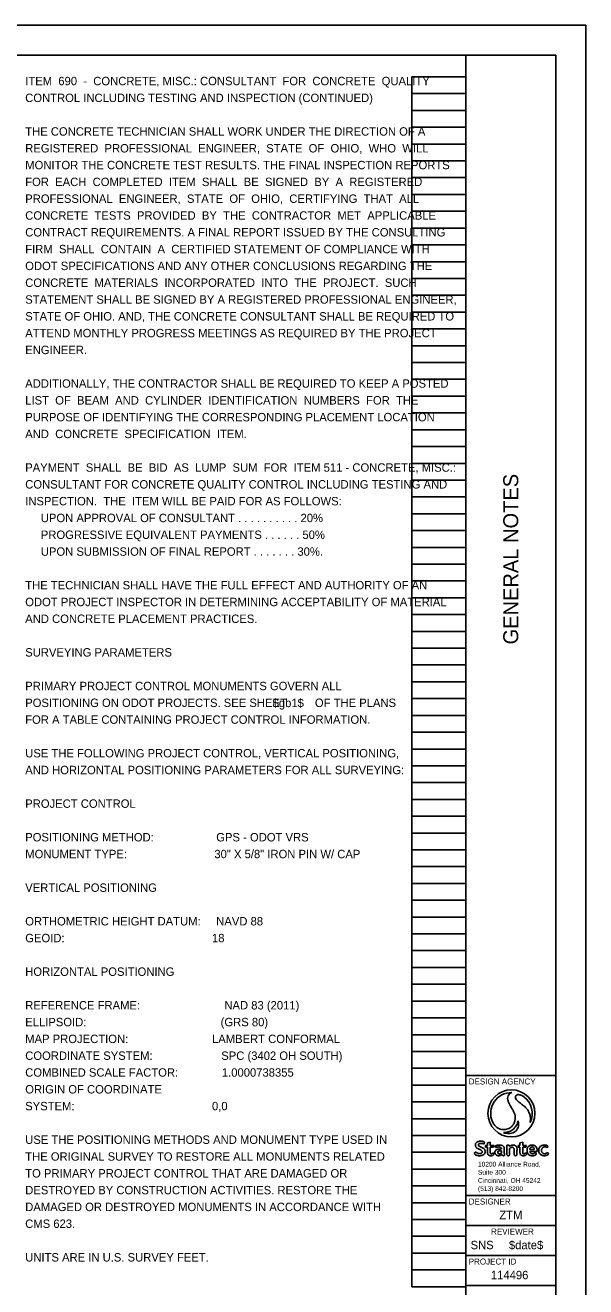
# Model space of a CAD drawing. Extents: x -8.9 to 52, y -9.5 to 22.
# Drawn here: x 24.66 to 34, y 0.98 to 22 of the extents above; entities that cross this region are included whole.
import ezdxf

# ---------------------------------------------------------------- set-up
doc = ezdxf.new("R2010")
doc.units = 0
for name, color, linetype in [('Default', 7, 'Continuous'), ('SH_Border', 7, 'Continuous'), ('SH_Cut_Line', 7, 'Continuous'), ('SH_Data', 7, 'Continuous'), ('SH_Text', 7, 'Continuous')]:
    doc.layers.add(name, color=color, linetype=linetype)

msp = doc.modelspace()

# ---------------------------------------------------------------- linework, layer by layer
at = {"layer": 'Default'}
for p, q in [((31.1, 0.98), (31.1, 21.14)), ((31.1, 21.14), (32, 21.14)), ((32, 0.98), (32, 21.14)), ((31.1, 20.86), (32, 20.86)), ((31.1, 20.58), (32, 20.58)), ((31.1, 20.3), (32, 20.3)), ((31.1, 20.02), (32, 20.02)), ((31.1, 19.74), (32, 19.74)), ((31.1, 19.46), (32, 19.46)), ((31.1, 19.18), (32, 19.18)), ((31.1, 18.9), (32, 18.9)), ((31.1, 18.62), (32, 18.62)), ((31.1, 18.34), (32, 18.34)), ((31.1, 18.06), (32, 18.06)), ((31.1, 17.78), (32, 17.78)), ((31.1, 17.5), (32, 17.5)), ((31.1, 17.22), (32, 17.22)), ((31.1, 16.94), (32, 16.94)), ((31.1, 16.66), (32, 16.66)), ((31.1, 16.38), (32, 16.38)), ((31.1, 16.1), (32, 16.1)), ((31.1, 15.82), (32, 15.82)), ((31.1, 15.54), (32, 15.54)), ((31.1, 15.26), (32, 15.26)), ((31.1, 14.98), (32, 14.98)), ((31.1, 14.7), (32, 14.7)), ((31.1, 14.42), (32, 14.42)), ((31.1, 14.14), (32, 14.14)), ((31.1, 13.86), (32, 13.86)), ((31.1, 13.58), (32, 13.58)), ((31.1, 13.3), (32, 13.3)), ((31.1, 13.02), (32, 13.02)), ((31.1, 12.74), (32, 12.74)), ((31.1, 12.46), (32, 12.46)), ((31.1, 12.18), (32, 12.18)), ((31.1, 11.9), (32, 11.9)), ((31.1, 11.62), (32, 11.62)), ((31.1, 11.34), (32, 11.34)), ((31.1, 11.06), (32, 11.06)), ((31.1, 10.78), (32, 10.78)), ((31.1, 10.5), (32, 10.5)), ((31.1, 10.22), (32, 10.22)), ((31.1, 9.94), (32, 9.94)), ((31.1, 9.66), (32, 9.66)), ((31.1, 9.38), (32, 9.38)), ((31.1, 9.1), (32, 9.1)), ((31.1, 8.82), (32, 8.82)), ((31.1, 8.54), (32, 8.54)), ((31.1, 8.26), (32, 8.26)), ((31.1, 7.98), (32, 7.98)), ((31.1, 7.7), (32, 7.7)), ((31.1, 7.42), (32, 7.42)), ((31.1, 7.14), (32, 7.14)), ((31.1, 6.86), (32, 6.86)), ((31.1, 6.58), (32, 6.58)), ((31.1, 6.3), (32, 6.3)), ((31.1, 6.02), (32, 6.02)), ((31.1, 5.74), (32, 5.74)), ((31.1, 5.46), (32, 5.46)), ((31.1, 5.18), (32, 5.18)), ((31.1, 4.9), (32, 4.9)), ((31.1, 4.62), (32, 4.62)), ((31.1, 4.34), (32, 4.34)), ((31.1, 4.06), (32, 4.06)), ((31.1, 3.78), (32, 3.78)), ((31.1, 3.5), (32, 3.5)), ((31.1, 3.22), (32, 3.22)), ((31.1, 2.94), (32, 2.94)), ((31.1, 2.66), (32, 2.66)), ((31.1, 2.38), (32, 2.38)), ((31.1, 2.1), (32, 2.1)), ((31.1, 1.82), (32, 1.82)), ((31.1, 1.54), (32, 1.54)), ((31.1, 1.26), (32, 1.26)), ((31.1, 0.98), (32, 0.98))]:
    msp.add_line(p, q, dxfattribs=at)
at = {"layer": 'SH_Border'}
for p, q in [((32, 0.5), (32, 21.5)), ((32, 4.5), (33.5, 4.5)), ((32, 2.5), (33.5, 2.5)), ((32, 2), (33.5, 2)), ((32, 1.5), (33.5, 1.5)), ((32, 1), (33.5, 1))]:
    msp.add_line(p, q, dxfattribs=at)
msp.add_lwpolyline([(1.5, 21.5), (33.5, 21.5), (33.5, 0.5), (1.5, 0.5)], close=True, dxfattribs=at)
at = {"layer": 'SH_Cut_Line'}
msp.add_lwpolyline([(0, 0), (34, 0), (34, 22), (0, 22)], close=True, dxfattribs=at)
at = {"layer": 'SH_Data'}
msp.add_line((32.75, 3.5), (32.75, 3.5), dxfattribs=at)
at = {"layer": 'SH_Text'}
for p, q in [((32.302, 3.358), (32.314, 3.392)), ((32.409, 3.389), (32.362, 3.376)), ((32.362, 3.376), (32.362, 3.336)), ((32.409, 3.336), (32.409, 3.389)), ((32.951, 3.389), (32.903, 3.376)), ((32.903, 3.376), (32.903, 3.336)), ((32.951, 3.336), (32.951, 3.389)), ((32.362, 3.336), (32.331, 3.336)), ((32.331, 3.336), (32.331, 3.303)), ((32.331, 3.303), (32.362, 3.303)), ((32.472, 3.336), (32.409, 3.336)), ((32.409, 3.219), (32.409, 3.303)), ((32.409, 3.303), (32.46, 3.303)), ((32.46, 3.303), (32.472, 3.336)), ((32.492, 3.325), (32.506, 3.297)), ((32.596, 3.247), (32.596, 3.209)), ((32.725, 3.337), (32.684, 3.337)), ((32.684, 3.337), (32.684, 3.184)), ((32.728, 3.317), (32.725, 3.337)), ((32.731, 3.184), (32.731, 3.285)), ((32.903, 3.336), (32.873, 3.336)), ((32.873, 3.336), (32.873, 3.303)), ((32.873, 3.303), (32.904, 3.303)), ((32.95, 3.219), (32.951, 3.303)), ((33.013, 3.336), (32.951, 3.336)), ((32.951, 3.303), (33.002, 3.303)), ((33.002, 3.303), (33.013, 3.336)), ((33.141, 3.265), (33.068, 3.265)), ((33.068, 3.236), (33.19, 3.236)), ((33.359, 3.296), (33.37, 3.327))]:
    msp.add_line(p, q, dxfattribs=at)
for points in [[(32.769, 4.215), (32.769, 4.215)], [(32.968, 4.147), (32.968, 4.147)]]:
    msp.add_lwpolyline(points, dxfattribs=at)
msp.add_circle((32.762, 3.869), 0.392, dxfattribs=at)
for start, end in [(88.7666, 203.6845), (88.7601, 88.7666), (333.7815, 53.4326), (247.1184, 251.458)]:
    msp.add_arc((32.762, 3.869), 0.346, start, end, dxfattribs=at)
for points, degree in [([(32.769, 4.215), (32.761, 4.213), (32.741, 4.209), (32.715, 4.183), (32.696, 4.14), (32.699, 4.091), (32.716, 4.045), (32.742, 3.999), (32.768, 3.949), (32.798, 3.902), (32.819, 3.854), (32.828, 3.802), (32.822, 3.749), (32.807, 3.702), (32.777, 3.658), (32.739, 3.627), (32.698, 3.609), (32.661, 3.597), (32.62, 3.597), (32.575, 3.604), (32.53, 3.624), (32.482, 3.665), (32.459, 3.705), (32.445, 3.73)], 3), ([(32.769, 4.215), (32.769, 4.215), (32.769, 4.215), (32.769, 4.215)], 2), ([(33.072, 3.716), (33.075, 3.728), (33.08, 3.751), (33.079, 3.788), (33.076, 3.82), (33.066, 3.85), (33.055, 3.884), (33.036, 3.922), (33.008, 3.957), (32.971, 3.994), (32.926, 4.027), (32.879, 4.065), (32.841, 4.093), (32.828, 4.127), (32.828, 4.152), (32.841, 4.169), (32.857, 4.181), (32.879, 4.183), (32.905, 4.178), (32.936, 4.165), (32.957, 4.153), (32.968, 4.147)], 3), ([(32.627, 3.55), (32.636, 3.549), (32.656, 3.548), (32.69, 3.554), (32.728, 3.563), (32.763, 3.583), (32.795, 3.606), (32.824, 3.637), (32.849, 3.673), (32.865, 3.71), (32.869, 3.732), (32.872, 3.742)], 3), ([(32.872, 3.742), (32.874, 3.734), (32.881, 3.711), (32.882, 3.674), (32.876, 3.633), (32.855, 3.596), (32.827, 3.562), (32.786, 3.543), (32.742, 3.533), (32.697, 3.532), (32.666, 3.538), (32.652, 3.541)], 3), ([(32.314, 3.392), (32.312, 3.393), (32.302, 3.398), (32.284, 3.402), (32.262, 3.405), (32.242, 3.406), (32.225, 3.404), (32.209, 3.401), (32.193, 3.395), (32.179, 3.385), (32.168, 3.371), (32.162, 3.357), (32.16, 3.344), (32.161, 3.332), (32.163, 3.321), (32.168, 3.311), (32.174, 3.303), (32.181, 3.295), (32.19, 3.288), (32.201, 3.282), (32.214, 3.275), (32.229, 3.268), (32.244, 3.262), (32.256, 3.255), (32.266, 3.248), (32.272, 3.24), (32.274, 3.231), (32.274, 3.223), (32.27, 3.214), (32.263, 3.206), (32.25, 3.2), (32.236, 3.198), (32.219, 3.199), (32.205, 3.202), (32.194, 3.208), (32.184, 3.212), (32.178, 3.218), (32.172, 3.22), (32.166, 3.222), (32.161, 3.222), (32.155, 3.22), (32.15, 3.216), (32.146, 3.209), (32.146, 3.203), (32.147, 3.196), (32.152, 3.189), (32.162, 3.179), (32.181, 3.17), (32.203, 3.164), (32.226, 3.163), (32.245, 3.163), (32.262, 3.165), (32.277, 3.17), (32.293, 3.177), (32.308, 3.189), (32.319, 3.203), (32.324, 3.22), (32.325, 3.236), (32.323, 3.25), (32.317, 3.261), (32.311, 3.273), (32.299, 3.282), (32.286, 3.291), (32.271, 3.298), (32.255, 3.305), (32.239, 3.312), (32.225, 3.32), (32.216, 3.328), (32.212, 3.337), (32.211, 3.345), (32.213, 3.353), (32.219, 3.36), (32.226, 3.365), (32.236, 3.369), (32.248, 3.369), (32.26, 3.369), (32.271, 3.367), (32.282, 3.365), (32.293, 3.362), (32.299, 3.359), (32.302, 3.358)], 3), ([(32.362, 3.303), (32.362, 3.273), (32.362, 3.242), (32.362, 3.207), (32.364, 3.198), (32.367, 3.187), (32.373, 3.179), (32.38, 3.173), (32.387, 3.168), (32.398, 3.164), (32.413, 3.163), (32.429, 3.163), (32.445, 3.165), (32.457, 3.172), (32.466, 3.179), (32.47, 3.187), (32.471, 3.194), (32.469, 3.2), (32.466, 3.204), (32.462, 3.206), (32.458, 3.207), (32.453, 3.207), (32.448, 3.206), (32.444, 3.202), (32.439, 3.199), (32.433, 3.196), (32.427, 3.194), (32.42, 3.195), (32.415, 3.198), (32.41, 3.202), (32.408, 3.21), (32.408, 3.215), (32.409, 3.219)], 3), ([(32.596, 3.275), (32.593, 3.275), (32.583, 3.275), (32.566, 3.274), (32.545, 3.273), (32.526, 3.269), (32.508, 3.261), (32.492, 3.248), (32.485, 3.229), (32.486, 3.211), (32.489, 3.196), (32.498, 3.183), (32.512, 3.171), (32.531, 3.164), (32.551, 3.163), (32.57, 3.166), (32.584, 3.171), (32.594, 3.178), (32.598, 3.183), (32.601, 3.185)], 3), ([(32.601, 3.185), (32.601, 3.184), (32.601, 3.18), (32.605, 3.174), (32.611, 3.167), (32.621, 3.163), (32.632, 3.163), (32.642, 3.165), (32.646, 3.173), (32.646, 3.181), (32.644, 3.192), (32.641, 3.221), (32.643, 3.252), (32.643, 3.285), (32.639, 3.302), (32.63, 3.316), (32.62, 3.327), (32.604, 3.336), (32.584, 3.341), (32.56, 3.342), (32.536, 3.34), (32.513, 3.335), (32.498, 3.328), (32.492, 3.325)], 3), ([(32.506, 3.297), (32.508, 3.298), (32.515, 3.302), (32.526, 3.305), (32.539, 3.308), (32.551, 3.309), (32.564, 3.309), (32.576, 3.305), (32.586, 3.299), (32.593, 3.291), (32.596, 3.282), (32.596, 3.277), (32.596, 3.275)], 3), ([(32.596, 3.209), (32.595, 3.208), (32.591, 3.205), (32.583, 3.2), (32.571, 3.196), (32.559, 3.195), (32.549, 3.198), (32.541, 3.202), (32.537, 3.208), (32.533, 3.215), (32.533, 3.222), (32.534, 3.229), (32.539, 3.236), (32.546, 3.24), (32.555, 3.244), (32.566, 3.246), (32.578, 3.246), (32.589, 3.247), (32.594, 3.247), (32.596, 3.247)], 3), ([(32.684, 3.184), (32.685, 3.182), (32.686, 3.177), (32.689, 3.17), (32.698, 3.163), (32.71, 3.163), (32.722, 3.164), (32.729, 3.172), (32.731, 3.179), (32.731, 3.182), (32.731, 3.184)], 3), ([(32.731, 3.285), (32.732, 3.286), (32.736, 3.289), (32.743, 3.293), (32.754, 3.3), (32.766, 3.304), (32.78, 3.304), (32.792, 3.3), (32.801, 3.291), (32.806, 3.28), (32.808, 3.265), (32.807, 3.244), (32.808, 3.216), (32.806, 3.193), (32.807, 3.177), (32.813, 3.169), (32.822, 3.163), (32.833, 3.163), (32.844, 3.165), (32.853, 3.172), (32.855, 3.184), (32.853, 3.207), (32.854, 3.234), (32.854, 3.264), (32.855, 3.283), (32.852, 3.3), (32.847, 3.311), (32.839, 3.323), (32.825, 3.333), (32.809, 3.341), (32.79, 3.341), (32.772, 3.34), (32.757, 3.335), (32.743, 3.329), (32.734, 3.321), (32.729, 3.318), (32.728, 3.317)], 3), ([(32.904, 3.303), (32.904, 3.273), (32.903, 3.242), (32.904, 3.207), (32.905, 3.198), (32.909, 3.187), (32.915, 3.179), (32.922, 3.173), (32.929, 3.168), (32.94, 3.164), (32.955, 3.163), (32.971, 3.163), (32.987, 3.165), (32.999, 3.172), (33.008, 3.179), (33.012, 3.187), (33.012, 3.194), (33.011, 3.2), (33.008, 3.204), (33.004, 3.206), (33, 3.207), (32.995, 3.207), (32.99, 3.206), (32.986, 3.202), (32.981, 3.199), (32.975, 3.196), (32.969, 3.194), (32.962, 3.195), (32.957, 3.198), (32.952, 3.202), (32.95, 3.21), (32.95, 3.215), (32.95, 3.219)], 3), ([(33.19, 3.236), (33.19, 3.24), (33.19, 3.252), (33.188, 3.271), (33.183, 3.292), (33.173, 3.308), (33.162, 3.322), (33.147, 3.332), (33.129, 3.339), (33.108, 3.341), (33.088, 3.34), (33.069, 3.334), (33.052, 3.325), (33.038, 3.311), (33.028, 3.295), (33.023, 3.277), (33.021, 3.258), (33.021, 3.238), (33.025, 3.22), (33.032, 3.202), (33.043, 3.186), (33.06, 3.174), (33.081, 3.164), (33.106, 3.163), (33.128, 3.163), (33.147, 3.167), (33.162, 3.174), (33.173, 3.184), (33.177, 3.194), (33.175, 3.202), (33.171, 3.209), (33.164, 3.211), (33.158, 3.211), (33.151, 3.209), (33.142, 3.204), (33.132, 3.197), (33.119, 3.195), (33.108, 3.194), (33.096, 3.197), (33.087, 3.204), (33.078, 3.211), (33.072, 3.221), (33.069, 3.23), (33.068, 3.234), (33.068, 3.236)], 3), ([(33.068, 3.265), (33.068, 3.267), (33.068, 3.27), (33.068, 3.278), (33.071, 3.287), (33.076, 3.296), (33.085, 3.304), (33.097, 3.309), (33.11, 3.309), (33.123, 3.305), (33.133, 3.299), (33.138, 3.287), (33.14, 3.276), (33.141, 3.269), (33.141, 3.265)], 3), ([(33.37, 3.327), (33.366, 3.33), (33.356, 3.335), (33.337, 3.34), (33.312, 3.343), (33.287, 3.34), (33.262, 3.332), (33.242, 3.318), (33.227, 3.3), (33.218, 3.278), (33.215, 3.255), (33.216, 3.23), (33.225, 3.209), (33.237, 3.192), (33.254, 3.178), (33.277, 3.167), (33.304, 3.163), (33.329, 3.164), (33.35, 3.17), (33.366, 3.177), (33.377, 3.187), (33.377, 3.197), (33.377, 3.205), (33.372, 3.209), (33.367, 3.212), (33.361, 3.212), (33.354, 3.211), (33.347, 3.205), (33.337, 3.201), (33.327, 3.197), (33.314, 3.196), (33.299, 3.197), (33.285, 3.204), (33.275, 3.215), (33.266, 3.228), (33.264, 3.243), (33.262, 3.257), (33.266, 3.272), (33.271, 3.285), (33.28, 3.296), (33.291, 3.304), (33.304, 3.309), (33.319, 3.31), (33.334, 3.309), (33.348, 3.304), (33.356, 3.299), (33.359, 3.296)], 3)]:
    msp.add_open_spline(points, degree=degree, dxfattribs=at)

# ---------------------------------------------------------------- texts
at = {"layer": 'SH_Data'}
msp.add_text('GENERAL NOTES', height=0.25, rotation=90, dxfattribs=at).set_placement((32.875, 11.682))
for s, height, p in [('DESIGN AGENCY', 0.1, (32.05, 4.35)), ('DESIGNER', 0.1, (32.05, 2.35)), ('ZTM', 0.14, (32.56, 2.105)), ('REVIEWER', 0.1, (32.422, 1.85)), ('SNS', 0.14, (32.081, 1.605)), ('$date$', 0.14, (32.719, 1.605)), ('PROJECT ID', 0.1, (32.05, 1.35)), ('114496', 0.14, (32.419, 1.105))]:
    msp.add_text(s, height=height, dxfattribs=at).set_placement(p)
at = {"layer": 'SH_Text'}
for s, p in [('ITEM  690  -  CONCRETE, MISC.: CONSULTANT  FOR  CONCRETE  QUALITY ', (24.66, 21)), ('CONTROL INCLUDING TESTING AND INSPECTION (CONTINUED)', (24.66, 20.72)), ('THE CONCRETE TECHNICIAN SHALL WORK UNDER THE DIRECTION OF A', (24.66, 20.16)), ('REGISTERED  PROFESSIONAL  ENGINEER,  STATE  OF  OHIO,  WHO  WILL', (24.66, 19.88)), ('MONITOR THE CONCRETE TEST RESULTS. THE FINAL INSPECTION REPORTS', (24.66, 19.6)), ('FOR  EACH  COMPLETED  ITEM  SHALL  BE  SIGNED  BY  A  REGISTERED', (24.66, 19.32)), ('PROFESSIONAL  ENGINEER,  STATE  OF  OHIO,  CERTIFYING  THAT  ALL', (24.66, 19.04)), ('CONCRETE  TESTS  PROVIDED  BY  THE  CONTRACTOR  MET  APPLICABLE', (24.66, 18.76)), ('CONTRACT REQUIREMENTS. A FINAL REPORT ISSUED BY THE CONSULTING', (24.66, 18.48)), ('FIRM  SHALL  CONTAIN  A  CERTIFIED STATEMENT OF COMPLIANCE WITH', (24.66, 18.2)), ('ODOT SPECIFICATIONS AND ANY OTHER CONCLUSIONS REGARDING THE', (24.66, 17.92)), ('CONCRETE  MATERIALS  INCORPORATED  INTO  THE  PROJECT.  SUCH', (24.66, 17.64)), ('STATEMENT SHALL BE SIGNED BY A REGISTERED PROFESSIONAL ENGINEER,', (24.66, 17.36)), ('STATE OF OHIO. AND, THE CONCRETE CONSULTANT SHALL BE REQUIRED TO', (24.66, 17.08)), ('ATTEND MONTHLY PROGRESS MEETINGS AS REQUIRED BY THE PROJECT', (24.66, 16.8)), ('ENGINEER.', (24.66, 16.52)), ('ADDITIONALLY, THE CONTRACTOR SHALL BE REQUIRED TO KEEP A POSTED', (24.66, 15.96)), ('LIST  OF  BEAM  AND  CYLINDER  IDENTIFICATION  NUMBERS  FOR  THE', (24.66, 15.68)), ('PURPOSE OF IDENTIFYING THE CORRESPONDING PLACEMENT LOCATION', (24.66, 15.4)), ('AND  CONCRETE  SPECIFICATION  ITEM.', (24.66, 15.12)), ('PAYMENT  SHALL  BE  BID  AS  LUMP  SUM  FOR  ITEM 511 - CONCRETE, MISC.:', (24.66, 14.56)), ('CONSULTANT FOR CONCRETE QUALITY CONTROL INCLUDING TESTING AND', (24.66, 14.28)), ('INSPECTION.  THE  ITEM WILL BE PAID FOR AS FOLLOWS:', (24.66, 14)), ('     UPON APPROVAL OF CONSULTANT . . . . . . . . . . 20%', (24.66, 13.72)), ('     PROGRESSIVE EQUIVALENT PAYMENTS . . . . . . 50%', (24.66, 13.44)), ('     UPON SUBMISSION OF FINAL REPORT . . . . . . . 30%.', (24.66, 13.16)), ('THE TECHNICIAN SHALL HAVE THE FULL EFFECT AND AUTHORITY OF AN', (24.66, 12.6)), ('ODOT PROJECT INSPECTOR IN DETERMINING ACCEPTABILITY OF MATERIAL', (24.66, 12.32)), ('AND CONCRETE PLACEMENT PRACTICES.', (24.66, 12.04)), ('SURVEYING PARAMETERS', (24.66, 11.48)), ('PRIMARY PROJECT CONTROL MONUMENTS GOVERN ALL', (24.66, 10.92)), ('POSITIONING ON ODOT PROJECTS. SEE SHEET         OF THE PLANS', (24.66, 10.64)), ('$gb1$', (28.782, 10.638)), ('FOR A TABLE CONTAINING PROJECT CONTROL INFORMATION.', (24.66, 10.36)), ('USE THE FOLLOWING PROJECT CONTROL, VERTICAL POSITIONING,', (24.66, 9.8)), ('AND HORIZONTAL POSITIONING PARAMETERS FOR ALL SURVEYING:', (24.66, 9.52)), ('PROJECT CONTROL', (24.66, 8.96)), ('POSITIONING METHOD:                    GPS - ODOT VRS', (24.66, 8.4)), ('MONUMENT TYPE:                            30" X 5/8" IRON PIN W/ CAP', (24.66, 8.12)), ('VERTICAL POSITIONING', (24.66, 7.56)), ('ORTHOMETRIC HEIGHT DATUM:     NAVD 88', (24.66, 7)), ('GEOID:                         ', (24.66, 6.72)), ('      18', (27.46, 6.72)), ('HORIZONTAL POSITIONING', (24.66, 6.16)), ('REFERENCE FRAME:                           NAD 83 (2011)', (24.66, 5.6)), ('ELLIPSOID:                                           (GRS 80)', (24.66, 5.32)), ('MAP PROJECTION:                 ', (24.66, 5.04)), ('      LAMBERT CONFORMAL', (27.46, 5.04)), ('COORDINATE SYSTEM:                      SPC (3402 OH SOUTH)', (24.66, 4.76)), ('COMBINED SCALE FACTOR:              1.0000738355', (24.66, 4.48)), ('ORIGIN OF COORDINATE', (24.66, 4.2)), ('SYSTEM:                       ', (24.66, 3.92)), ('      0,0', (27.46, 3.92)), ('USE THE POSITIONING METHODS AND MONUMENT TYPE USED IN', (24.66, 3.36)), ('THE ORIGINAL SURVEY TO RESTORE ALL MONUMENTS RELATED', (24.66, 3.08)), ('TO PRIMARY PROJECT CONTROL THAT ARE DAMAGED OR', (24.66, 2.8)), ('DESTROYED BY CONSTRUCTION ACTIVITIES. RESTORE THE', (24.66, 2.52)), ('DAMAGED OR DESTROYED MONUMENTS IN ACCORDANCE WITH', (24.66, 2.24)), ('CMS 623.', (24.66, 1.96)), ('UNITS ARE IN U.S. SURVEY FEET.', (24.66, 1.4))]:
    msp.add_text(s, height=0.14, dxfattribs=at).set_placement(p)
for s, height, p in [('10200 Alliance Road,', 0.07948, (32.204, 2.982)), ('Suite 300', 0.0795, (32.204, 2.847)), ('Cincinnati, OH 45242', 0.07948, (32.204, 2.711)), ('(513) 842-8200', 0.07948, (32.204, 2.575))]:
    msp.add_text(s, height=height, rotation=360, dxfattribs=at).set_placement(p)

doc.saveas('drawing.dxf')
